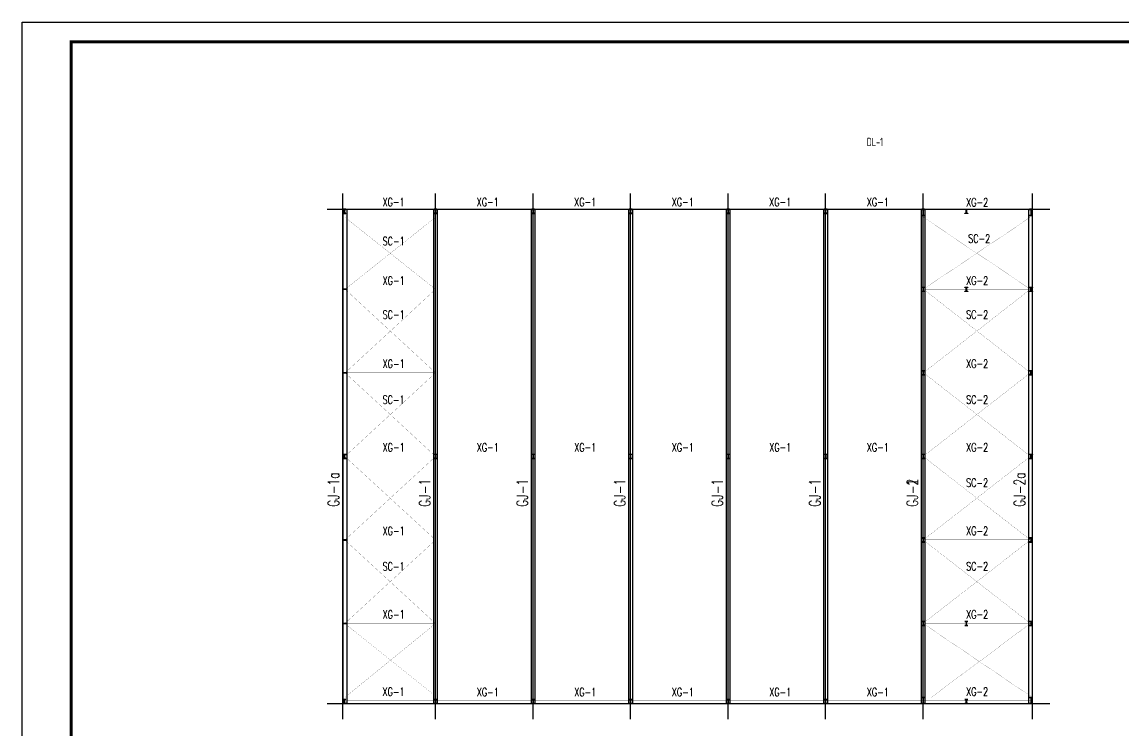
# Model space of a CAD drawing. Extents: x 180850 to 1400258, y 48356 to 327067.
# Drawn here: x 674842 to 753942, y 169476 to 220382 of the extents above; entities that cross this region are included whole.
import ezdxf

# ---------------------------------------------------------------- set-up
doc = ezdxf.new("R2010")
doc.units = 0
doc.header["$LTSCALE"] = 1000
doc.linetypes.add('DASH', pattern=[0.35, 0.25, -0.1])
for name, color, linetype in [('DOTE', 1, 'Continuous'), ('GL', 150, 'Continuous'), ('GZ', 50, 'Continuous'), ('NUM', 7, 'Continuous'), ('PUB_TEXT', 7, 'Continuous'), ('PUB_TITLE', 4, 'Continuous'), ('SC', 3, 'Continuous'), ('XG', 6, 'Continuous')]:
    doc.layers.add(name, color=color, linetype=linetype)
doc.styles.add('_TCH_DIM', font='SIMPLEX', dxfattribs={"bigfont": 'GBCBIG'})
doc.styles.add('TSSD_Norm', font='tssdeng.shx', dxfattribs={"bigfont": 'hztxt.shx'})

# ---------------------------------------------------------------- blocks, each defined once
blk = doc.blocks.new('A$C33B20A31')
at = {"layer": 'GZ'}
for points in [[(10, 35200), (210, 35200), (210, 35210), (117, 35210), (113, 35215), (113, 35485), (117, 35490), (210, 35490), (210, 35500), (10, 35500), (10, 35490), (103, 35490), (107, 35486), (107, 35215), (103, 35210), (10, 35210), (10, 35200)], [(6550, 35200), (6750, 35200), (6750, 35210), (6657, 35210), (6653, 35215), (6653, 35485), (6657, 35490), (6750, 35490), (6750, 35500), (6550, 35500), (6550, 35490), (6643, 35490), (6647, 35486), (6647, 35215), (6643, 35210), (6550, 35210), (6550, 35200)], [(13550, 35200), (13750, 35200), (13750, 35210), (13657, 35210), (13653, 35215), (13653, 35485), (13657, 35490), (13750, 35490), (13750, 35500), (13550, 35500), (13550, 35490), (13643, 35490), (13647, 35486), (13647, 35215), (13643, 35210), (13550, 35210), (13550, 35200)], [(20550, 35200), (20750, 35200), (20750, 35210), (20657, 35210), (20653, 35215), (20653, 35485), (20657, 35490), (20750, 35490), (20750, 35500), (20550, 35500), (20550, 35490), (20643, 35490), (20647, 35486), (20647, 35215), (20643, 35210), (20550, 35210), (20550, 35200)], [(27550, 35200), (27750, 35200), (27750, 35210), (27657, 35210), (27653, 35215), (27653, 35485), (27657, 35490), (27750, 35490), (27750, 35500), (27550, 35500), (27550, 35490), (27643, 35490), (27647, 35486), (27647, 35215), (27643, 35210), (27550, 35210), (27550, 35200)], [(34550, 35200), (34750, 35200), (34750, 35210), (34657, 35210), (34653, 35215), (34653, 35485), (34657, 35490), (34750, 35490), (34750, 35500), (34550, 35500), (34550, 35490), (34643, 35490), (34647, 35486), (34647, 35215), (34643, 35210), (34550, 35210), (34550, 35200)], [(41550, 35050), (41750, 35050), (41750, 35060), (41657, 35060), (41653, 35065), (41653, 35485), (41657, 35490), (41750, 35490), (41750, 35500), (41550, 35500), (41550, 35490), (41643, 35490), (41647, 35486), (41647, 35065), (41643, 35060), (41550, 35060), (41550, 35050)], [(44650, 35500), (44850, 35500), (44850, 35490), (44757, 35490), (44753, 35485), (44753, 35215), (44757, 35210), (44850, 35210), (44850, 35200), (44650, 35200), (44650, 35210), (44743, 35210), (44747, 35214), (44747, 35485), (44743, 35490), (44650, 35490), (44650, 35500)], [(49290, 35050), (49490, 35050), (49490, 35060), (49397, 35060), (49393, 35065), (49393, 35485), (49397, 35490), (49490, 35490), (49490, 35500), (49290, 35500), (49290, 35490), (49383, 35490), (49387, 35486), (49387, 35065), (49383, 35060), (49290, 35060), (49290, 35050)], [(0, 29860), (0, 29640), (10, 29640), (10, 29743), (15, 29747), (285, 29747), (290, 29743), (290, 29640), (300, 29640), (300, 29860), (290, 29860), (290, 29757), (286, 29753), (15, 29753), (10, 29757), (10, 29860), (0, 29860)], [(41550, 29900), (41750, 29900), (41750, 29890), (41657, 29890), (41653, 29885), (41653, 29615), (41657, 29610), (41750, 29610), (41750, 29600), (41550, 29600), (41550, 29610), (41643, 29610), (41647, 29615), (41647, 29885), (41643, 29890), (41550, 29890), (41550, 29900)], [(44650, 29900), (44850, 29900), (44850, 29890), (44757, 29890), (44753, 29885), (44753, 29615), (44757, 29610), (44850, 29610), (44850, 29600), (44650, 29600), (44650, 29610), (44743, 29610), (44747, 29615), (44747, 29885), (44743, 29890), (44650, 29890), (44650, 29900)], [(49290, 29900), (49490, 29900), (49490, 29890), (49397, 29890), (49393, 29885), (49393, 29615), (49397, 29610), (49490, 29610), (49490, 29600), (49290, 29600), (49290, 29610), (49383, 29610), (49387, 29615), (49387, 29885), (49383, 29890), (49290, 29890), (49290, 29900)], [(0, 23860), (0, 23640), (10, 23640), (10, 23743), (15, 23747), (285, 23747), (290, 23743), (290, 23640), (300, 23640), (300, 23860), (290, 23860), (290, 23757), (286, 23753), (15, 23753), (10, 23757), (10, 23860), (0, 23860)], [(41550, 23900), (41750, 23900), (41750, 23890), (41657, 23890), (41653, 23885), (41653, 23615), (41657, 23610), (41750, 23610), (41750, 23600), (41550, 23600), (41550, 23610), (41643, 23610), (41647, 23615), (41647, 23885), (41643, 23890), (41550, 23890), (41550, 23900)], [(49290, 23900), (49490, 23900), (49490, 23890), (49397, 23890), (49393, 23885), (49393, 23615), (49397, 23610), (49490, 23610), (49490, 23600), (49290, 23600), (49290, 23610), (49383, 23610), (49387, 23615), (49387, 23885), (49383, 23890), (49290, 23890), (49290, 23900)], [(0, 17900), (220, 17900), (220, 17890), (117, 17890), (113, 17885), (113, 17615), (117, 17610), (220, 17610), (220, 17600), (0, 17600), (0, 17610), (103, 17610), (107, 17615), (107, 17885), (103, 17890), (0, 17890), (0, 17900)], [(6540, 17900), (6760, 17900), (6760, 17890), (6657, 17890), (6653, 17885), (6653, 17615), (6657, 17610), (6760, 17610), (6760, 17600), (6540, 17600), (6540, 17610), (6643, 17610), (6647, 17615), (6647, 17885), (6643, 17890), (6540, 17890), (6540, 17900)], [(13540, 17900), (13760, 17900), (13760, 17890), (13657, 17890), (13653, 17885), (13653, 17615), (13657, 17610), (13760, 17610), (13760, 17600), (13540, 17600), (13540, 17610), (13643, 17610), (13647, 17615), (13647, 17885), (13643, 17890), (13540, 17890), (13540, 17900)], [(20540, 17900), (20760, 17900), (20760, 17890), (20657, 17890), (20653, 17885), (20653, 17615), (20657, 17610), (20760, 17610), (20760, 17600), (20540, 17600), (20540, 17610), (20643, 17610), (20647, 17615), (20647, 17885), (20643, 17890), (20540, 17890), (20540, 17900)], [(27540, 17900), (27760, 17900), (27760, 17890), (27657, 17890), (27653, 17885), (27653, 17615), (27657, 17610), (27760, 17610), (27760, 17600), (27540, 17600), (27540, 17610), (27643, 17610), (27647, 17615), (27647, 17885), (27643, 17890), (27540, 17890), (27540, 17900)], [(34540, 17900), (34760, 17900), (34760, 17890), (34657, 17890), (34653, 17885), (34653, 17615), (34657, 17610), (34760, 17610), (34760, 17600), (34540, 17600), (34540, 17610), (34643, 17610), (34647, 17615), (34647, 17885), (34643, 17890), (34540, 17890), (34540, 17900)], [(41540, 17900), (41760, 17900), (41760, 17890), (41657, 17890), (41653, 17885), (41653, 17615), (41657, 17610), (41760, 17610), (41760, 17600), (41540, 17600), (41540, 17610), (41643, 17610), (41647, 17615), (41647, 17885), (41643, 17890), (41540, 17890), (41540, 17900)], [(49280, 17900), (49500, 17900), (49500, 17890), (49397, 17890), (49393, 17885), (49393, 17615), (49397, 17610), (49500, 17610), (49500, 17600), (49280, 17600), (49280, 17610), (49383, 17610), (49387, 17615), (49387, 17885), (49383, 17890), (49280, 17890), (49280, 17900)], [(41550, 11600), (41750, 11600), (41750, 11610), (41657, 11610), (41653, 11615), (41653, 11885), (41657, 11890), (41750, 11890), (41750, 11900), (41550, 11900), (41550, 11890), (41643, 11890), (41647, 11885), (41647, 11615), (41643, 11610), (41550, 11610), (41550, 11600)], [(49290, 11600), (49490, 11600), (49490, 11610), (49397, 11610), (49393, 11615), (49393, 11885), (49397, 11890), (49490, 11890), (49490, 11900), (49290, 11900), (49290, 11890), (49383, 11890), (49387, 11885), (49387, 11615), (49383, 11610), (49290, 11610), (49290, 11600)], [(0, 11860), (0, 11640), (10, 11640), (10, 11743), (15, 11747), (285, 11747), (290, 11743), (290, 11640), (300, 11640), (300, 11860), (290, 11860), (290, 11757), (286, 11753), (15, 11753), (10, 11757), (10, 11860), (0, 11860)], [(0, 5860), (0, 5640), (10, 5640), (10, 5743), (15, 5747), (285, 5747), (290, 5743), (290, 5640), (300, 5640), (300, 5860), (290, 5860), (290, 5757), (286, 5753), (15, 5753), (10, 5757), (10, 5860), (0, 5860)], [(41550, 5600), (41750, 5600), (41750, 5610), (41657, 5610), (41653, 5615), (41653, 5885), (41657, 5890), (41750, 5890), (41750, 5900), (41550, 5900), (41550, 5890), (41643, 5890), (41647, 5885), (41647, 5615), (41643, 5610), (41550, 5610), (41550, 5600)], [(44650, 5600), (44850, 5600), (44850, 5610), (44757, 5610), (44753, 5615), (44753, 5885), (44757, 5890), (44850, 5890), (44850, 5900), (44650, 5900), (44650, 5890), (44743, 5890), (44747, 5885), (44747, 5615), (44743, 5610), (44650, 5610), (44650, 5600)], [(49290, 5600), (49490, 5600), (49490, 5610), (49397, 5610), (49393, 5615), (49393, 5885), (49397, 5890), (49490, 5890), (49490, 5900), (49290, 5900), (49290, 5890), (49383, 5890), (49387, 5885), (49387, 5615), (49383, 5610), (49290, 5610), (49290, 5600)], [(10, 0), (210, 0), (210, 10), (117, 10), (113, 15), (113, 285), (117, 290), (210, 290), (210, 300), (10, 300), (10, 290), (103, 290), (107, 286), (107, 15), (103, 10), (10, 10), (10, 0)], [(6550, 0), (6750, 0), (6750, 10), (6657, 10), (6653, 15), (6653, 285), (6657, 290), (6750, 290), (6750, 300), (6550, 300), (6550, 290), (6643, 290), (6647, 286), (6647, 15), (6643, 10), (6550, 10), (6550, 0)], [(13550, 0), (13750, 0), (13750, 10), (13657, 10), (13653, 15), (13653, 285), (13657, 290), (13750, 290), (13750, 300), (13550, 300), (13550, 290), (13643, 290), (13647, 286), (13647, 15), (13643, 10), (13550, 10), (13550, 0)], [(20550, 0), (20750, 0), (20750, 10), (20657, 10), (20653, 15), (20653, 285), (20657, 290), (20750, 290), (20750, 300), (20550, 300), (20550, 290), (20643, 290), (20647, 286), (20647, 15), (20643, 10), (20550, 10), (20550, 0)], [(27550, 0), (27750, 0), (27750, 10), (27657, 10), (27653, 15), (27653, 285), (27657, 290), (27750, 290), (27750, 300), (27550, 300), (27550, 290), (27643, 290), (27647, 286), (27647, 15), (27643, 10), (27550, 10), (27550, 0)], [(34550, 0), (34750, 0), (34750, 10), (34657, 10), (34653, 15), (34653, 285), (34657, 290), (34750, 290), (34750, 300), (34550, 300), (34550, 290), (34643, 290), (34647, 286), (34647, 15), (34643, 10), (34550, 10), (34550, 0)], [(41550, 0), (41750, 0), (41750, 10), (41657, 10), (41653, 15), (41653, 435), (41657, 440), (41750, 440), (41750, 450), (41550, 450), (41550, 440), (41643, 440), (41647, 436), (41647, 15), (41643, 10), (41550, 10), (41550, 0)], [(44650, 300), (44850, 300), (44850, 290), (44757, 290), (44753, 285), (44753, 15), (44757, 10), (44850, 10), (44850, 0), (44650, 0), (44650, 10), (44743, 10), (44747, 14), (44747, 285), (44743, 290), (44650, 290), (44650, 300)], [(49290, 0), (49490, 0), (49490, 10), (49397, 10), (49393, 15), (49393, 435), (49397, 440), (49490, 440), (49490, 450), (49290, 450), (49290, 440), (49383, 440), (49387, 436), (49387, 15), (49383, 10), (49290, 10), (49290, 0)]]:
    blk.add_lwpolyline(points, close=True, dxfattribs=at)

msp = doc.modelspace()

# ---------------------------------------------------------------- linework, layer by layer
at = {"layer": 'DOTE'}
for p, q in [((697877.65, 170316.41), (697877.65, 208066.41)), ((704527.65, 170316.41), (704527.65, 208066.41)), ((711527.65, 170316.41), (711527.65, 208066.41)), ((718527.65, 170316.41), (718527.65, 208066.41)), ((725527.65, 170316.41), (725527.65, 208066.41)), ((732527.65, 170316.41), (732527.65, 208066.41)), ((739527.65, 170316.41), (739527.65, 208066.41)), ((739527.65, 170316.41), (739527.65, 208066.41)), ((747377.65, 170316.41), (747377.65, 208066.41)), ((696752.65, 206941.41), (748627.65, 206941.41)), ((696752.65, 171441.41), (748627.65, 171441.41))]:
    msp.add_line(p, q, dxfattribs=at)
at = {"layer": 'GL'}
for points in [[(697902.65, 171441.41), (697902.65, 206941.41), (698152.65, 206941.41), (698152.65, 171441.41)], [(704402.65, 171441.41), (704402.65, 206941.41), (704652.65, 206941.41), (704652.65, 171441.41)], [(711402.65, 171441.41), (711402.65, 206941.41), (711652.65, 206941.41), (711652.65, 171441.41)], [(718402.65, 171441.41), (718402.65, 206941.41), (718652.65, 206941.41), (718652.65, 171441.41)], [(725402.65, 171441.41), (725402.65, 206941.41), (725652.65, 206941.41), (725652.65, 171441.41)], [(732402.65, 171441.41), (732402.65, 206941.41), (732652.65, 206941.41), (732652.65, 171441.41)], [(739402.65, 171441.41), (739402.65, 206941.41), (739652.65, 206941.41), (739652.65, 171441.41)], [(739402.65, 171441.41), (739402.65, 206941.41), (739652.65, 206941.41), (739652.65, 171441.41)], [(747102.65, 171441.41), (747102.65, 206941.41), (747352.65, 206941.41), (747352.65, 171441.41)]]:
    msp.add_lwpolyline(points, close=True, dxfattribs=at)
at = {"layer": 'PUB_TITLE'}
msp.add_lwpolyline([(674841.6, 220381.89), (793770.78, 220381.89), (793770.78, 136381.97), (674841.6, 136381.97)], close=True, dxfattribs=at)
at = {"layer": 'PUB_TITLE', "const_width": 212.12}
msp.add_lwpolyline([(678376.95, 137796.11), (678376.95, 218967.75), (792356.64, 218967.75), (792356.64, 137796.11)], close=True, dxfattribs=at)
at = {"layer": 'SC', "const_width": 10}
for points in [[(704527.65, 206366.33), (698036.3, 201191.41), (704527.65, 195191.41), (698011.31, 189185.3), (704527.65, 183191.41), (698011.31, 177191.41), (704527.65, 171977.76)], [(698014.31, 206366.33), (704527.65, 201191.42), (698036.3, 195191.4), (704527.66, 189191.41), (698016.3, 183184.41), (704527.65, 177191.41), (698021.81, 171891.41)], [(747227.83, 206372.44), (739550.66, 201197.52), (747227.83, 195197.52), (739525.66, 189191.41), (747227.82, 183197.52), (739525.66, 177197.52), (747227.83, 171983.87)], [(739528.66, 206372.44), (747227.83, 201197.52), (739550.66, 195197.51), (747227.83, 189197.52), (739530.65, 183190.52), (747227.83, 177197.52), (740121.98, 171897.52)]]:
    msp.add_lwpolyline(points, dxfattribs=at)
at = {"layer": 'XG', "linetype": 'DASH', "const_width": 10}
for points in [[(698030.65, 206716.58), (747352.65, 206716.59)], [(698198.94, 201191.41), (704527.66, 201191.41)], [(739713.29, 201197.52), (747227.83, 201197.52)], [(698198.94, 195191.41), (704527.66, 195191.41)], [(739713.29, 195197.52), (747227.83, 195197.52)], [(698177.65, 189191.41), (747352.65, 189191.41)], [(698198.94, 189191.41), (704527.66, 189191.41)], [(698198.94, 183191.41), (704527.66, 183191.41)], [(739713.29, 183197.51), (747227.83, 183197.52)], [(698198.94, 177191.41), (704527.66, 177191.41)], [(739713.29, 177197.51), (747227.83, 177197.52)], [(698174.65, 171666.15), (747352.65, 171666.15)]]:
    msp.add_lwpolyline(points, dxfattribs=at)

# ---------------------------------------------------------------- block references
msp.add_blockref('A$C33B20A31', (697877.65, 171441.41))

# ---------------------------------------------------------------- texts
at = {"layer": 'NUM', "style": 'TSSD_Norm', "width": 0.7}
msp.add_text('DL-1', height=600, dxfattribs=at).set_placement((735469.95, 211469.79))
at = {"layer": 'PUB_TEXT', "style": '_TCH_DIM', "width": 0.705882}
for s, p in [('XG-1', (700724.07, 207157.27)), ('XG-1', (707478.11, 207157.27)), ('XG-1', (714478.11, 207157.27)), ('XG-1', (721478.11, 207157.27)), ('XG-1', (728478.11, 207157.27)), ('XG-1', (735478.11, 207157.27)), ('XG-2', (742613.99, 207145.49)), ('SC-1', (700727.07, 204348.03)), ('SC-2', (742763.82, 204533.63)), ('XG-1', (700727.07, 201511.87)), ('XG-2', (742613.99, 201517.98)), ('SC-1', (700727.07, 199067.82)), ('SC-2', (742613.99, 199073.93)), ('XG-1', (700727.07, 195540.98)), ('XG-2', (742613.99, 195547.09)), ('SC-1', (700723.57, 192959.08)), ('SC-2', (742610.49, 192965.19)), ('XG-1', (700727.07, 189540.99)), ('XG-1', (707481.11, 189540.99)), ('XG-1', (714481.11, 189540.99)), ('XG-1', (721481.11, 189540.99)), ('XG-1', (728481.11, 189540.99)), ('XG-1', (735481.11, 189540.99)), ('XG-2', (742613.98, 189547.1)), ('SC-2', (742607.99, 186998.23)), ('XG-1', (700727.07, 183540.99)), ('XG-2', (742613.99, 183547.1)), ('SC-1', (700723.57, 180991.67)), ('SC-2', (742610.49, 180997.78)), ('XG-1', (700727.07, 177540.99)), ('XG-2', (742613.99, 177547.1)), ('XG-1', (700721.07, 171991.98)), ('XG-1', (707481.11, 171968.57)), ('XG-1', (714481.11, 171968.57)), ('XG-1', (721481.11, 171968.57)), ('XG-1', (728481.11, 171968.57)), ('XG-1', (735481.11, 171968.57)), ('XG-2', (742607.99, 171998.09))]:
    msp.add_text(s, height=600, dxfattribs=at).set_placement(p)
at = {"layer": 'XG', "linetype": 'DASH', "style": '_TCH_DIM', "width": 0.705882}
for s, p in [('GJ-1a', (697598.48, 185572.42)), ('GJ-2', (739148.21, 185572.42)), ('GJ-2a', (746848.21, 185572.42)), ('GJ-1', (704148.21, 185572.42)), ('GJ-1', (711148.21, 185572.42)), ('GJ-1', (718148.21, 185572.42)), ('GJ-1', (725148.21, 185572.42)), ('GJ-1', (732148.21, 185572.42)), ('GJ-1', (739148.21, 185572.42))]:
    msp.add_text(s, height=800, rotation=90, dxfattribs=at).set_placement(p)

doc.saveas('drawing.dxf')
